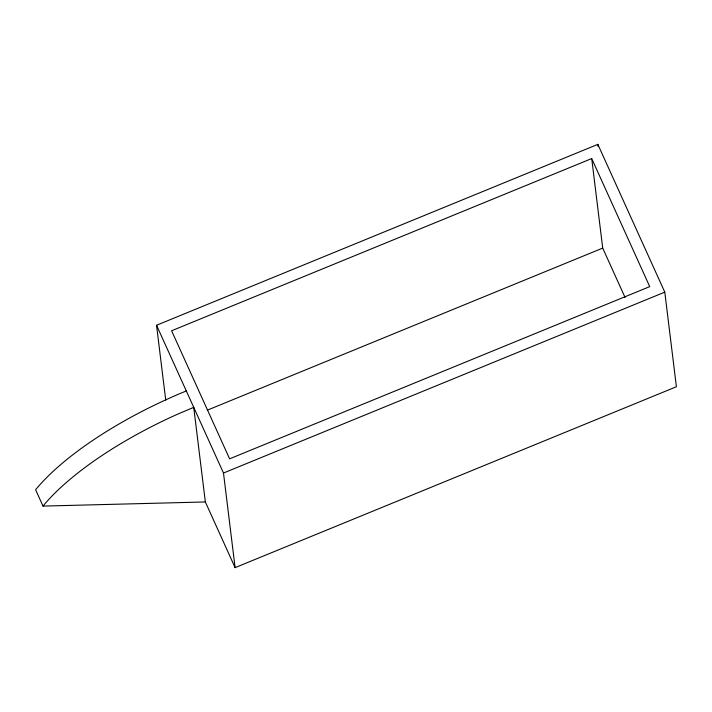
<?xml version="1.0" encoding="UTF-8"?>
<svg xmlns="http://www.w3.org/2000/svg" width="712" height="712" viewBox="0 0 712 712"><rect width="100%" height="100%" fill="white"/><g stroke="black" fill="none" stroke-linecap="round" stroke-linejoin="round"><path stroke-width="1.07" d="M165.727 400.064L156.542 325.259L597.849 144.367L664.786 292.134L676.4 386.741L235.102 567.633L205.35 501.96L193.735 407.353L177.982 414.01A191.733 65.344 -24.4 0 0 43.005 506.09L35.6 489.74A191.733 65.344 -24.4 0 1 186.295 390.933M591.716 158.562L171.601 330.768L229.611 458.831L649.727 286.625L591.716 158.562L602.708 248.096L625.091 297.509M207.245 410.201L602.708 248.096M235.102 567.633L223.488 473.026L664.786 292.134M43.005 506.09L205.35 501.96M156.542 325.259L223.488 473.026M597.849 144.367L598.116 146.565"/></g></svg>
